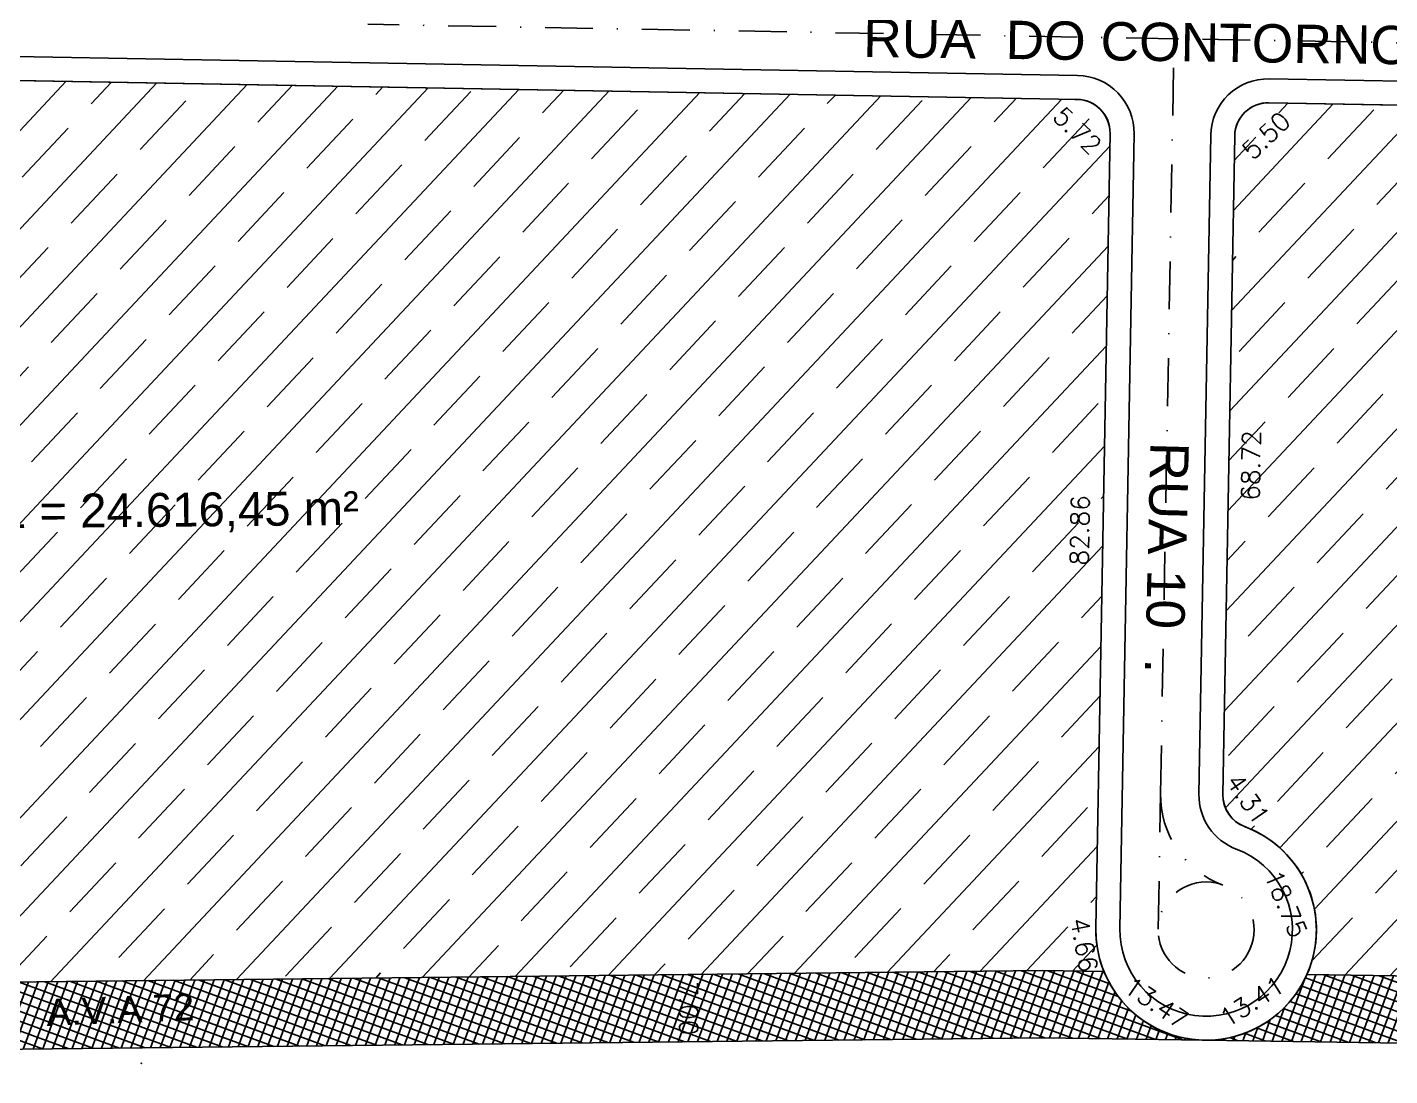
# Model space of a CAD drawing. Header units: millimetres. Extents: x -4430026 to 4783824, y 584 to 9593110.
# Drawn here: x 2293.3 to 2435.4, y 635.6 to 745 of the extents above; entities that cross this region are included whole.
import ezdxf
from ezdxf.enums import TextEntityAlignment as Align

# ---------------------------------------------------------------- set-up
doc = ezdxf.new("R2010")
doc.units = ezdxf.units.MM
doc.linetypes.add('CONTINUO', pattern=[0])
doc.linetypes.add('DASHDOT', pattern=[1, 0.5, -0.25, 0, -0.25])
for name, color, linetype in [('Bra-Rua Calçadas', 1, 'Continuous'), ('Calçada', 1, 'Continuous'), ('Cota', 8, 'Continuous'), ('EIXO DAS VIAS', 252, 'DASHDOT'), ('Nomes de Ruas', 3, 'Continuous'), ('TEXTO', 2, 'Continuous'), ('TXT A.VERDES', 7, 'Continuous'), ('ÁREA INSTITUCIONAL', 12, 'Continuous'), ('Área Verde Alameda etc.', 92, 'Continuous')]:
    doc.layers.add(name, color=color, linetype=linetype)
doc.styles.add('arcad1', font='romans.shx')
doc.styles.add('ARIAL', font='arial.ttf', dxfattribs={"height": 0.25})
doc.styles.add('ROMANS', font='romans.shx')
doc.dimstyles.new('BOLA100', dxfattribs={"dimscale": 0, "dimtxt": 1.9, "dimasz": 0.18, "dimexe": 0.18, "dimexo": 0.063, "dimgap": 0, "dimtad": 1, "dimzin": 4, "dimdsep": 46, "dimtxsty": 'ROMANS', "dimcen": 0.09, "dimse1": 1, "dimse2": 1, "dimsd1": 1, "dimsd2": 1, "dimclrt": 256, "dimaunit": 1, "dimadec": 4, "dimazin": 0, "dimtfac": 1.2, "dimtix": 1, "dimtmove": 2, "dimatfit": 3, "dimfxl": 1, "dimtvp": 2, "dimtolj": 1, "dimtzin": 4, "dimarcsym": 0})
pattern_1 = [(69.82082076021932, (-350710.3129513949, -9590084.730252339), (-0.8940340631347666, 0.3285716724776191), []), (159.8208207602193, (-350710.3129513949, -9590084.730252339), (-0.3285716724776191, -0.8940340631347666), [])]
pattern_2 = [(46.85580410984052, (3652445.661082473, -8876539.756836222), (-5.107445047565471, 4.786857537685755), []), (46.85580410984052, (3652450.593494033, -8876539.597020052), (-5.107445047565471, 4.786857537685755), [7.000000000000001, -3.5])]

# ---------------------------------------------------------------- blocks, each defined once
blk = doc.blocks.new('*D7417')
at = {"layer": 'DEFPOINTS', "color": 0}
for p in [(2405.607217375991, 646.5101598762462), (2158.512514657677, 643.91883301181), (2405.637088485361, 643.6618148871261)]:
    blk.add_point(p, dxfattribs=at)
at = {"layer": 'Cota', "insert": (2282.079774852096, 643.3160992182584), "char_height": 1.9, "attachment_point": 5, "rotation": 0.6008491819624584, "style": 'ROMANS'}
blk.add_mtext('\\A1;247.11', dxfattribs=at)
blk = doc.blocks.new('*D7423')
at = {"layer": 'DEFPOINTS', "color": 0}
for p in [(2154.205371991602, 741.9124648571501), (2402.803741204423, 737.4663731940577), (2402.738748553561, 733.8323799614348)]:
    blk.add_point(p, dxfattribs=at)
at = {"layer": 'Cota', "insert": (2278.456551635945, 737.0052738958002), "char_height": 1.9, "attachment_point": 5, "rotation": 358.97539499958344, "style": 'ROMANS'}
blk.add_mtext('\\A1;248.64', dxfattribs=at)
blk = doc.blocks.new('*D7424')
at = {"layer": 'DEFPOINTS', "color": 0}
for p in [(2406.240595363882, 733.9043465909102), (2403.299221583887, 651.0814276370307), (2404.758870613632, 651.0553223435321)]:
    blk.add_point(p, dxfattribs=at)
at = {"layer": 'Cota', "insert": (2403.090235856193, 692.5229274495396), "char_height": 1.9, "attachment_point": 5, "rotation": 88.97539499810124, "style": 'ROMANS'}
blk.add_mtext('\\A1;82.86', dxfattribs=at)
blk = doc.blocks.new('*D7425')
at = {"layer": 'DEFPOINTS', "color": 0}
for p in [(2422.800543376115, 737.1087376382687), (2509.84656958269, 735.5519510321806), (2509.794566000203, 732.64422740047)]:
    blk.add_point(p, dxfattribs=at)
at = {"layer": 'Cota', "insert": (2466.288540585713, 734.3724688063334), "char_height": 1.9, "attachment_point": 5, "rotation": 358.97539499941524, "style": 'ROMANS'}
blk.add_mtext('\\A1;87.06', dxfattribs=at)
blk = doc.blocks.new('*D7373')
at = {"layer": 'DEFPOINTS', "color": 0}
for p in [(2419.238516768777, 733.6718834843974), (2422.497829887418, 733.613591851534), (2418.009678547142, 664.9627336506288)]:
    blk.add_point(p, dxfattribs=at)
at = {"layer": 'Cota', "insert": (2420.933562673781, 699.2760046234265), "char_height": 1.9, "attachment_point": 5, "rotation": 88.9753950006869, "style": 'ROMANS'}
blk.add_mtext('\\A1;68.72', dxfattribs=at)
blk = doc.blocks.new('*D7578')
at = {"layer": 'DEFPOINTS', "color": 0}
for p in [(2360.684615587114, 646.1763215150377), (2360.762773920603, 639.1767578657409), (2361.38183001845, 639.1836703527714)]:
    blk.add_point(p, dxfattribs=at)
at = {"layer": 'Cota', "insert": (2362.292691632626, 642.694059379821), "char_height": 1.9, "attachment_point": 5, "rotation": 270.63974795635227, "style": 'ROMANS'}
blk.add_mtext('\\A1;7.00', dxfattribs=at)

msp = doc.modelspace()

# ---------------------------------------------------------------- hatches: boundary and pattern name
at = {"layer": 'ÁREA INSTITUCIONAL'}
h = msp.add_hatch(dxfattribs=at)
h.set_pattern_fill('ACET-2D-JIS_STN_1E', color=256, scale=6.999999999999999, angle=26.15881657711991, style=0)
h.set_pattern_definition(pattern_2)
edge = h.paths.add_edge_path()
edge.add_line((2402.803741204889, 737.4663731959204), (2154.205371991602, 741.9124648571501))
edge.add_line((2154.205371991602, 741.9124648571501), (2154.316139195451, 721.6616156790892))
edge.add_line((2154.316139195451, 721.6616156790892), (2129.316513165237, 721.5248738211135))
edge.add_line((2129.316513165237, 721.5248738211135), (2131.673839487006, 708.4877161868403))
edge.add_line((2131.673839487006, 708.4877161868403), (2158.512514633929, 643.9188330080847))
edge.add_line((2158.512514633929, 643.9188330080847), (2399.222810378169, 646.6066456363092))
edge.add_line((2399.222810378169, 646.6066456363092), (2405.607217375991, 646.5101598762462))
edge.add_arc((2416.257031851203, 650.8496819083134), 11.49999999231378, 178.9753950392517, 202.1696159014044, ccw=False)
edge.add_line((2404.758870613632, 651.0553223435322), (2406.24059536202, 733.9043465946356))
edge.add_arc((2402.741154984151, 733.9669328164796), 3.499999999060839, 358.9753949998424, 452.6234301704)
edge.add_arc((2402.741155019832, 733.9669328071664), 3.500000009287382, 88.97539560514781, 92.62343074692018, ccw=False)
h = msp.add_hatch(dxfattribs=at)
h.set_pattern_fill('ACET-2D-JIS_STN_1E', color=256, scale=6.999999999999999, angle=26.15881657711991, style=0)
h.set_pattern_definition(pattern_2)
edge = h.paths.add_edge_path()
edge.add_arc((2509.775042458017, 731.5525906030575), 3.999999996408325, 69.72912646012344, 88.9753947987153)
edge.add_line((2509.846569582691, 735.5519510321806), (2422.800543376115, 737.1087376382688))
edge.add_arc((2422.737957149033, 733.6092972606907), 3.499999998863525, 88.97539491401237, 178.975394938749)
edge.add_line((2419.238516771571, 733.67188348626), (2418.00967854947, 664.9627336487661))
edge.add_arc((2421.509118926, 664.9001474287847), 3.49999999768897, 178.9753950299375, 249.1256528667251)
edge.add_arc((2416.25731670506, 650.8496823329965), 11.50000002930575, 68.96272843739717, 69.62070438648419, ccw=False)
edge.add_arc((2416.257316660414, 650.8496823795626), 11.50000000186461, -23.90130016530071, 68.96272814650598, ccw=False)
edge.add_line((2426.771131418982, 646.1903155483792), (2649.924786487931, 642.817856725354))
edge.add_line((2649.924786487931, 642.817856725354), (2661.460091057104, 642.643526896883))
edge.add_line((2661.460091057104, 642.643526896883), (2689.187973616981, 642.6895974874983))
edge.add_line((2689.187973616981, 642.6895974874983), (2718.863332873081, 642.7389038671295))
edge.add_line((2718.863332873081, 642.7389038671295), (2718.769609449768, 677.0088498462478))
edge.add_arc((2975.343304764991, 1989.566180812244), 1337.399270300492, 249.69127794757088, 258.9395095880974, ccw=False)
at = {"layer": 'Área Verde Alameda etc.'}
h = msp.add_hatch(dxfattribs=at)
h.set_pattern_fill('ANSI37', color=256, scale=0.3, angle=24.82082076021936, style=0)
h.set_pattern_definition(pattern_1)
edge = h.paths.add_edge_path()
edge.add_line((2405.607217372266, 646.5101598781089), (2399.2228103791, 646.6066456363092))
edge.add_line((2399.2228103791, 646.6066456363092), (2158.512514657677, 643.91883301181))
edge.add_line((2158.512514657677, 643.91883301181), (2161.40887020236, 636.950737835888))
edge.add_line((2161.40887020236, 636.950737835888), (2399.208998678589, 639.6060550362358))
edge.add_line((2399.208998678589, 639.6060550362358), (2416.115120751654, 639.3505575340728))
edge.add_arc((2416.257031860167, 650.8496819045881), 11.5000000022304, 202.1696158517657, 269.2929466125177, ccw=False)
h = msp.add_hatch(dxfattribs=at)
h.set_pattern_fill('ANSI37', color=256, scale=0.3, angle=24.82082076021936, style=0)
h.set_pattern_definition(pattern_1)
edge = h.paths.add_edge_path()
edge.add_line((2718.863332874478, 642.7389038820306), (2689.18797299998, 642.6895975023995))
edge.add_line((2689.18797299998, 642.6895975023995), (2661.460090454073, 642.6435269099215))
edge.add_line((2661.460090454073, 642.6435269099215), (2649.924785871395, 642.8178567365298))
edge.add_line((2649.924785871395, 642.8178567365298), (2426.770848718808, 646.1903198212872))
edge.add_arc((2416.257031857023, 650.8496819045881), 11.50000000115033, 269.29292831465546, 336.09872570683854, ccw=False)
edge.add_line((2416.11511707619, 639.3505575806389), (2649.819009996356, 635.8186559640358))
edge.add_line((2649.819009996356, 635.8186559640358), (2661.413014915177, 635.643439011697))
edge.add_line((2661.413014915177, 635.643439011697), (2689.19960475281, 635.6896071509013))
edge.add_line((2689.19960475281, 635.6896071509013), (2718.882476816756, 635.7389260121176))
edge.add_line((2718.882476816756, 635.7389260121176), (2718.863332874478, 642.7389038820306))

# ---------------------------------------------------------------- linework, layer by layer
for p in [(2305.442361823154, 639.5378958825509, 105.4912685345614), (2305.247535867487, 636.9387558661888, 105.3712685335183)]:
    msp.add_point(p)
at = {"layer": 'Bra-Rua Calçadas'}
for points in [[(2405.607217372266, 646.5101598781089), (2399.2228103791, 646.6066456363092), (2158.512514657677, 643.91883301181), (2161.40887020236, 636.950737835888), (2399.208998678589, 639.6060550362358), (2416.115120751654, 639.3505575340728, -0.3015528104525111)], [(2718.863332874478, 642.7389038820306), (2689.18797299998, 642.6895975023995), (2661.460090454073, 642.6435269099215), (2649.924785871395, 642.8178567365298), (2426.770848718808, 646.1903198212872, -0.3000419507641716), (2416.11511707619, 639.3505575806389), (2649.819009996356, 635.8186559640358), (2661.413014915177, 635.643439011697), (2689.19960475281, 635.6896071509013), (2718.882476816756, 635.7389260121176)], [(2718.863332874478, 642.7389038820306), (2689.18797299998, 642.6895975023995), (2661.460090454073, 642.6435269099215), (2649.924785871395, 642.8178567365298), (2426.770848718808, 646.1903198212872, -0.3000419507641716), (2416.11511707619, 639.3505575806389), (2649.819009996356, 635.8186559640358), (2661.413014915177, 635.643439011697), (2689.19960475281, 635.6896071509013), (2718.882476816756, 635.7389260121176)]]:
    msp.add_lwpolyline(points, format="xyb", close=True, dxfattribs=at)
at = {"layer": 'Calçada', "lineweight": -3}
for p, q in [((2402.848445649595, 739.9659734629581), (2139.115396340248, 744.6827433910707)), ((2402.848445649595, 739.9659734666834), (2139.11539634118, 744.6827433929334)), ((2402.803741204423, 737.4663731940577), (2139.070691896008, 742.1831431203077)), ((2509.97620456094, 738.0500323530773), (2422.845247813837, 739.6083379108945)), ((2509.84656957524, 735.5519510340432), (2422.800543371925, 737.1087376401315)), ((2404.758870612701, 651.0553223435322), (2406.240595363883, 733.9043465909103)), ((2404.758870613632, 651.0553223435322), (2406.240595363883, 733.9043465909103)), ((2407.258470885326, 651.0106178988258), (2408.740195631852, 733.8596421480665)), ((2407.258470885326, 651.0106178988258), (2408.740195632783, 733.8596421480665)), ((2416.73891649848, 733.7165879309664), (2415.510078275447, 665.0074380953351)), ((2416.738916500342, 733.7165879272411), (2415.510078275447, 665.0074380953351)), ((2419.238231970334, 733.6718830131481), (2418.009393746835, 664.9627331737915)), ((2419.238231970334, 733.6718830131481), (2418.009393747767, 664.9627331737915)), ((2419.238516768777, 733.6718834843973), (2418.009678547141, 664.9627336506287)), ((2419.238516769708, 733.67188348626), (2418.009678547141, 664.9627336506287))]:
    msp.add_line(p, q, dxfattribs=at)
at = {"layer": 'Calçada'}
msp.add_line((2402.803741204889, 737.4663731959204), (2139.070691895076, 742.183143124033), dxfattribs=at)
msp.add_lwpolyline([(2402.803741204889, 737.4663731959204), (2154.205371991602, 741.9124648571501), (2154.316139195451, 721.6616156790892), (2129.316513165237, 721.5248738211135), (2131.673839487006, 708.4877161868403), (2158.512514633929, 643.9188330080847), (2399.222810378169, 646.6066456363092), (2405.607217375991, 646.5101598762462, -0.1015508194602291), (2404.758870613632, 651.0553223435322), (2406.24059536202, 733.9043465946356, 0.4329875066831099), (2402.580954744817, 737.4632645901779, -0.01591890058577627)], format="xyb", close=True, dxfattribs=at)
at = {"layer": 'Calçada', "lineweight": -3}
msp.add_lwpolyline([(2511.160877770615, 735.3048513159642, 0.08417565689650168), (2509.846569582691, 735.5519510321806), (2422.800543376115, 737.1087376382688, 0.414213562514291), (2419.238516771571, 733.67188348626), (2418.00967854947, 664.9627336487661, 0.3160197392030472), (2420.261999994387, 661.6298730746398, -0.002870969565860115), (2420.385531267953, 661.5831740852932, -0.4289312842517752), (2426.771131418982, 646.1903155483792), (2649.924786487931, 642.817856725354), (2661.460091057104, 642.643526896883), (2689.187973616981, 642.6895974874983), (2718.863332873081, 642.7389038671295), (2718.769609449768, 677.0088498462478, -0.0403749404744253)], format="xyb", close=True, dxfattribs=at)
for centre, radius, start, end in [((2402.741154983511, 733.9669328146169), 5.999999999999722, 358.975394923882, 88.97539500438548), ((2402.741154984442, 733.9669328146169), 5.999999999999722, 358.975394923882, 88.97539500438548), ((2422.737957150081, 733.6092972588281), 5.999999999999709, 88.97539500438548, 178.975394923882), ((2422.737957150081, 733.6092972588281), 5.999999999999709, 88.97539500438548, 178.975394923882), ((2402.741154983511, 733.9669328146169), 3.499999999999722, 358.975394923882, 88.97539500438548), ((2402.741154984442, 733.9669328146169), 3.499999999999722, 358.975394923882, 88.97539500438548), ((2422.737672349775, 733.6092967857162), 3.499999999997813, 88.97539500438548, 178.975394923882), ((2422.737957150081, 733.6092972588281), 3.499999999999709, 88.97539500438548, 178.975394923882), ((2422.737957150081, 733.6092972588281), 3.499999999999709, 88.97539500438548, 178.975394923882), ((2421.509118925651, 664.9001474269221), 5.999999999999722, 178.975394923882, 249.5041743737499), ((2421.509118925651, 664.9001474269221), 5.999999999999722, 178.975394923882, 249.5041743737499), ((2421.509118925651, 664.9001474269221), 3.499999999999722, 178.975394923882, 249.5041743737499), ((2421.509118925651, 664.9001474269221), 3.499999999999722, 178.975394923882, 249.5041743737499), ((2416.257031859701, 650.8496819008628), 11.49999999999988, 178.975394923882, 69.50417437374985), ((2416.257031860167, 650.8496819027255), 11.49999999999988, 178.975394923882, 69.50417437374985), ((2416.257031859701, 650.8496819008628), 8.999999999999883, 178.975394923882, 69.50417437374985), ((2416.257031860167, 650.8496819027255), 8.999999999999883, 178.975394923882, 69.50417437374985)]:
    msp.add_arc(centre, radius, start, end, dxfattribs=at)
at = {"layer": 'EIXO DAS VIAS', "ltscale": 10}
for p, q in [((2411.510717841667, 665.0789652057479, 103.7075370668876), (2412.918373843992, 743.7865161188433, 103.7075370668876)), ((2411.25783131864, 650.9390907902757, 103.7075370668876), (2411.510717841667, 665.0789652057479, 103.7075370668876))]:
    msp.add_line(p, q, dxfattribs=at)
at = {"layer": 'EIXO DAS VIAS', "ltscale": 10, "elevation": 103.7075370668876}
for points in [[(2412.918373843992, 743.7865161188433), (2328.853654028253, 745.289983142216)], [(2511.74997936316, 742.018948704053), (2412.918373843992, 743.7865161188433)]]:
    msp.add_lwpolyline(points, dxfattribs=at)
at = {"layer": 'EIXO DAS VIAS', "ltscale": 10}
msp.add_circle((2416.257031859701, 650.8496819008628, 103.7075370668876), 4.999999999999998, dxfattribs=at)
msp.add_arc((2421.509118925651, 664.9001474269221, 103.7075370668876), 9.999999999999996, 178.975394923882, 249.5041743737499, dxfattribs=at)
at = {"layer": 'ÁREA INSTITUCIONAL', "linetype": 'CONTINUO'}
msp.add_lwpolyline([(2406.240595363883, 733.9043465909103, 0.414213562373095), (2402.803741204423, 737.4663731940577), (2139.070691896008, 742.1831431203077, -0.3576883041523793), (2123.129031376784, 755.744648441721), (2131.673839487006, 708.4877161868403), (2158.512514633463, 643.91883301181), (2399.2228103791, 646.6066456363092), (2405.607217372266, 646.5101598781089, -0.1015508194426048), (2404.758870612701, 651.0553223435322)], format="xyb", close=True, dxfattribs=at)
at = {"layer": 'ÁREA INSTITUCIONAL'}
msp.add_lwpolyline([(2406.240595363883, 733.9043465909103, 0.4142135623734626), (2402.803741204423, 737.4663731940577), (2139.070691896008, 742.1831431203077, -0.3576883041524527), (2123.129031376784, 755.744648441721), (2131.673839487006, 708.4877161868403), (2158.512514633463, 643.91883301181), (2399.2228103791, 646.6066456363092), (2405.607217372266, 646.5101598781089, -0.1015508194426755), (2404.758870612701, 651.0553223435322)], format="xyb", close=True, dxfattribs=at)
at = {"layer": 'ÁREA INSTITUCIONAL', "linetype": 'CONTINUO'}
msp.add_arc((2421.509118925651, 664.9001474269221), 3.499999999999425, 178.975394923882, 249.5041743737499, dxfattribs=at)
at = {"layer": 'Área Verde Alameda etc.'}
for points in [[(2405.607217372266, 646.5101598781089), (2399.2228103791, 646.6066456363092), (2158.512514657677, 643.91883301181), (2161.40887020236, 636.950737835888), (2399.208998678589, 639.6060550362358), (2416.115120751654, 639.3505575340728, -0.3015528104525111)], [(2718.863332874478, 642.7389038820306), (2689.18797299998, 642.6895975023995), (2661.460090454073, 642.6435269099215), (2649.924785871395, 642.8178567365298), (2426.770848718808, 646.1903198212872, -0.3000419507641716), (2416.11511707619, 639.3505575806389), (2649.819009996356, 635.8186559640358), (2661.413014915177, 635.643439011697), (2689.19960475281, 635.6896071509013), (2718.882476816756, 635.7389260121176)], [(2718.863332874478, 642.7389038820306), (2689.18797299998, 642.6895975023995), (2661.460090454073, 642.6435269099215), (2649.924785871395, 642.8178567365298), (2426.770848718808, 646.1903198212872, -0.3000419507641716), (2416.11511707619, 639.3505575806389), (2649.819009996356, 635.8186559640358), (2661.413014915177, 635.643439011697), (2689.19960475281, 635.6896071509013), (2718.882476816756, 635.7389260121176)]]:
    msp.add_lwpolyline(points, format="xyb", close=True, dxfattribs=at)

# ---------------------------------------------------------------- texts
at = {"layer": 'Cota', "char_height": 1.9, "attachment_point": 5, "style": 'ROMANS'}
for s, insert, rotation in [('\\A1;5.72', (2402.834140248118, 734.2056549806634), 315.7994125855971), ('\\A1;5.50', (2422.518671887798, 733.6934740208576), 43.97539492639769), ('\\A1;4.31', (2420.629357230662, 664.50592256156), 304.23978467801487), ('\\A1;18.75', (2424.578890128048, 653.5712235123406), 292.8014370998178), ('\\A1;4.66', (2403.54081325872, 649.3019138314316), 280.57250547030725), ('\\A1;13.47', (2411.07080318824, 643.2380315270761), 325.73128123192276), ('\\A1;13.41', (2421.038089438794, 643.40122614247), 32.69582701074688)]:
    msp.add_mtext(s, dxfattribs=dict(at, insert=insert, rotation=rotation))
at = {"layer": 'Nomes de Ruas', "extrusion": (-0.08414482592960199, 0.0206570711663495, 0.9962393957679576), "style": 'ARIAL'}
msp.add_text('RUA  DO CONTORNO -  .', height=4, rotation=102.9674616145482, dxfattribs=at).set_placement((-1297.328371156765, 2158.229085794266, -186.8772247489183), align=Align.MIDDLE_CENTER)
at = {"layer": 'Nomes de Ruas', "extrusion": (0.02158332251946776, 0.08391201647508706, 0.9962393957679576), "style": 'ARIAL'}
msp.add_text('RUA 10  .', height=4, rotation=102.9674617070569, dxfattribs=at).set_placement((-2164.338233076406, -1263.972117958464, 110.5121702268976), align=Align.MIDDLE_CENTER)
at = {"layer": 'TEXTO', "insert": (2234.069224897992, 695.734692374293, 146.3880139439448), "char_height": 3.528866321681369, "width": 130.2021886386448, "attachment_point": 1, "rotation": 0.5367892684100777, "style": 'ARIAL'}
msp.add_mtext('ÁREA INSTITUCIONAL 01 = 24.616,45 m²', dxfattribs=at)
at = {"layer": 'TXT A.VERDES', "linetype": 'CONTINUO', "insert": (2295.270843663589, 643.63013916095, 103.7075370668876), "char_height": 2.799999999999996, "width": 43.98267497603155, "attachment_point": 1, "rotation": 2.2725167359045217, "style": 'arcad1'}
msp.add_mtext('{\\fArial|b0|i0|c0|p34;A.V.A 72}', dxfattribs=at)

# ---------------------------------------------------------------- dimensions: what is measured, and where the dimension line sits
at = {"layer": 'Cota'}
for p1, p2, distance, picture, middle in [((2154.205371991602, 741.9124648571501), (2402.803741204423, 737.4663731940577), -3.6345743711493426, '*D7423', (2278.456551635945, 737.0052738958002)), ((2422.800543376115, 737.1087376382688), (2509.846569582691, 735.5519510321806), -2.908188627135441, '*D7425', (2466.288540585713, 734.3724688063334)), ((2406.240595363883, 733.9043465909103), (2404.758870613632, 651.0553223435322), -1.4598824529337764, '*D7424', (2403.090235856193, 692.5229274495396)), ((2418.009678547141, 664.9627336506287), (2419.238516768777, 733.6718834843973), -3.2598343393194664, '*D7373', (2420.933562673781, 699.2760046234265)), ((2158.512514657677, 643.91883301181), (2405.607217375991, 646.5101598762462), -2.8485016166786616, '*D7417', (2282.079774852096, 643.3160992182584)), ((2360.684615587114, 646.1763215150377), (2360.762773920604, 639.1767578657409), 0.6190946896532947, '*D7578', (2362.292691632626, 642.694059379821))]:
    dim = msp.add_aligned_dim(p1=p1, p2=p2, distance=distance, dimstyle='BOLA100', override={"dimscale": 1}, dxfattribs=at)
    dim.commit()
    dim.dimension.update_dxf_attribs({"geometry": picture, "text_midpoint": middle})

doc.saveas('drawing.dxf')
